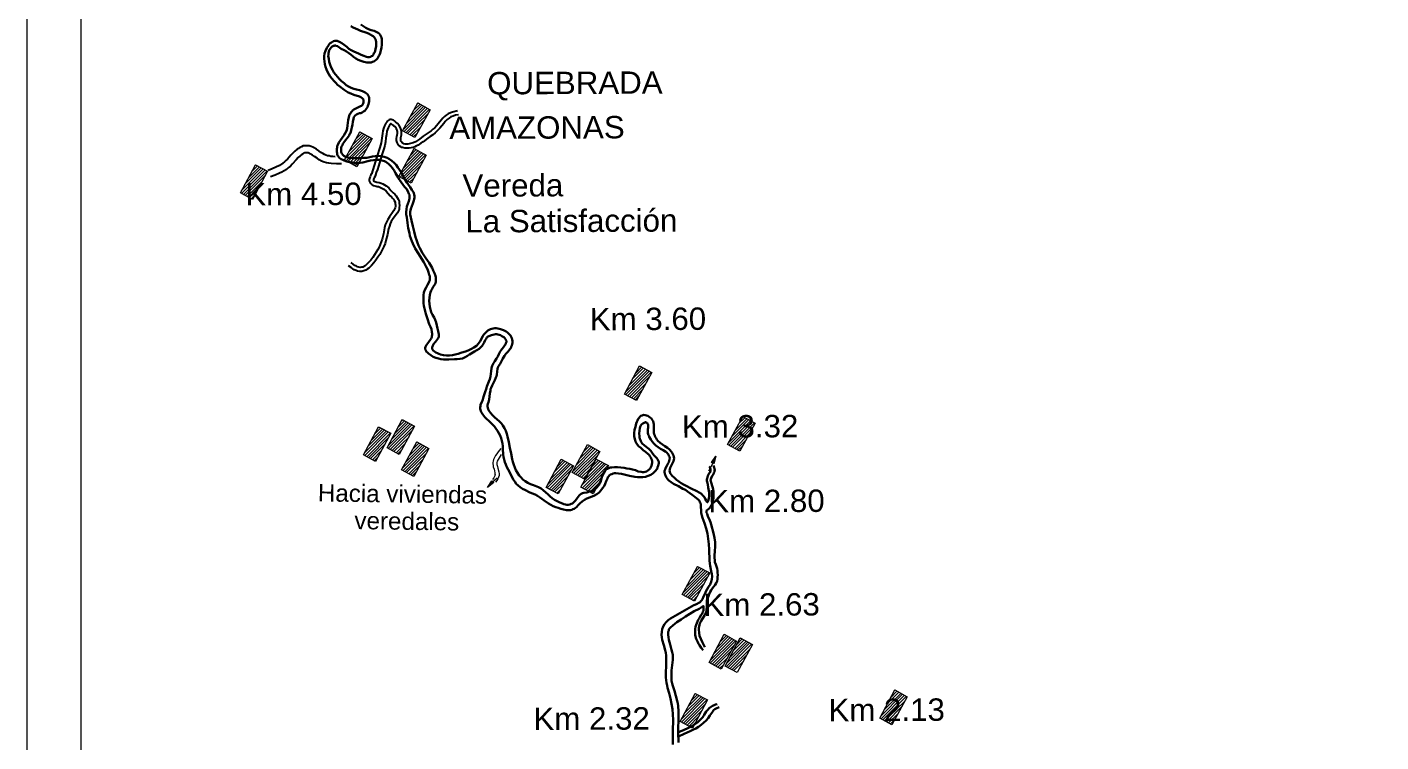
# Model space of a CAD drawing. Header units: millimetres. Extents: x 168 to 394, y 129 to 255.
# Drawn here: x 209.4 to 219.56, y 233.21 to 238.57 of the extents above; entities that cross this region are included whole.
import ezdxf

# ---------------------------------------------------------------- set-up
doc = ezdxf.new("R2010")
doc.units = ezdxf.units.MM
for name, color, linetype, lineweight in [('Cartografia', 251, 'Continuous', 13), ('Esquemas', 7, 'Continuous', 13), ('textos', 7, 'Continuous', 13), ('Via', 21, 'Continuous', 30)]:
    doc.layers.add(name, color=color, linetype=linetype, lineweight=lineweight)
doc.layers.add('Quebrada', color=130, linetype='Continuous')
doc.styles.add('Textos Catografia', font='arial.ttf')

msp = doc.modelspace()

# ---------------------------------------------------------------- linework, layer by layer
at = {"layer": 'Cartografia'}
for points in [[(212.21822, 237.79171), (212.33323, 238.00153), (212.426, 237.95108), (212.31103, 237.74129)], [(211.78246, 237.57386), (211.89747, 237.78365), (211.99027, 237.73524), (211.87527, 237.52341)], [(212.19, 237.4508), (212.30498, 237.66059), (212.39575, 237.61014), (212.28278, 237.40035)], [(211.00174, 237.32773), (211.11471, 237.53752), (211.20548, 237.48911), (211.09251, 237.27728)], [(213.88256, 235.81872), (213.99553, 236.03055), (214.08834, 235.9801), (213.97336, 235.77031)], [(211.92572, 235.36277), (212.03868, 235.57259), (212.12945, 235.52418), (212.01649, 235.31235)], [(212.10324, 235.41525), (212.21621, 235.62705), (212.30902, 235.57663), (212.19401, 235.3648)], [(214.65522, 235.43943), (214.77022, 235.65126), (214.86303, 235.60084), (214.74803, 235.39102)], [(212.21016, 235.2498), (212.32514, 235.45962), (212.41594, 235.41121), (212.30297, 235.19938)], [(213.4912, 235.22964), (213.6062, 235.43943), (213.69697, 235.38901), (213.584, 235.17919)], [(213.29551, 235.11868), (213.40848, 235.3305), (213.49925, 235.28009), (213.38629, 235.07026)], [(213.55575, 235.12068), (213.67076, 235.3305), (213.76354, 235.28209), (213.64856, 235.07026)], [(214.5362, 235.30426), (214.56849, 235.3527), (214.55235, 235.2962)], [(212.90211, 235.15498), (212.85571, 235.11868), (212.88801, 235.16709)], [(214.31631, 234.31576), (214.42928, 234.52558), (214.52209, 234.47714), (214.40708, 234.26534)], [(214.51804, 233.80534), (214.63101, 234.01717), (214.72181, 233.96676), (214.60885, 233.75693)], [(214.63706, 233.77913), (214.75006, 233.99096), (214.84284, 233.94051), (214.72787, 233.73072)], [(214.30016, 233.36357), (214.41313, 233.57336), (214.50594, 233.52494), (214.39297, 233.31312)], [(215.79707, 233.38774), (215.91004, 233.59957), (216.00285, 233.54915), (215.88787, 233.33933)]]:
    msp.add_lwpolyline(points, close=True, dxfattribs=at)
for points in [[(212.30297, 237.94707), (212.34934, 237.99344)], [(212.32918, 237.99548), (212.33523, 238.00153)], [(212.22831, 237.80585), (212.39173, 237.97127)], [(212.22831, 237.78566), (212.40584, 237.96322)], [(212.24242, 237.7776), (212.41995, 237.95513)], [(212.25252, 237.85225), (212.37759, 237.97732)], [(212.25656, 237.77155), (212.40785, 237.92082)], [(212.27873, 237.90066), (212.36348, 237.98538)], [(212.27268, 237.76349), (212.38364, 237.87442)], [(212.28478, 237.7554), (212.35743, 237.82601)], [(211.79055, 237.58797), (211.95597, 237.75339)], [(211.79456, 237.56778), (211.97008, 237.7453)], [(211.8067, 237.56173), (211.98422, 237.73725)], [(211.81676, 237.63638), (211.94183, 237.76145)], [(211.8208, 237.55367), (211.97209, 237.70498)], [(211.843, 237.68479), (211.92772, 237.7675)], [(211.86922, 237.73119), (211.91361, 237.77559)], [(211.89342, 237.7776), (211.89947, 237.78365)], [(212.29892, 237.74734), (212.33119, 237.7776)], [(211.83692, 237.54561), (211.94788, 237.65654)], [(211.85106, 237.53752), (211.92167, 237.61014)], [(212.19806, 237.4649), (212.36348, 237.63033)], [(212.20006, 237.44474), (212.37759, 237.62227)], [(212.21417, 237.43665), (212.39173, 237.61418)], [(212.22427, 237.51131), (212.34934, 237.63638)], [(212.25051, 237.55972), (212.33523, 237.64447)], [(212.27472, 237.60612), (212.32112, 237.65253)], [(212.30093, 237.65453), (212.30698, 237.66059)], [(211.00779, 237.34184), (211.17322, 237.50726)], [(211.0098, 237.32168), (211.18733, 237.49921)], [(211.02394, 237.31359), (211.20147, 237.49112)], [(211.03404, 237.39025), (211.15911, 237.51535)], [(211.06025, 237.43665), (211.14497, 237.52341)], [(211.08445, 237.48507), (211.13086, 237.52946)], [(211.1107, 237.53147), (211.11672, 237.53752)], [(211.86316, 237.52946), (211.89543, 237.56173)], [(212.22831, 237.4306), (212.37963, 237.57991)], [(212.24242, 237.42254), (212.35339, 237.53348)], [(211.03805, 237.30754), (211.18936, 237.45885)], [(211.05216, 237.29948), (211.16312, 237.41044)], [(212.25656, 237.41446), (212.32918, 237.48507)], [(212.27067, 237.4064), (212.30297, 237.43665)], [(211.0663, 237.29139), (211.13691, 237.362)], [(211.08245, 237.28333), (211.1127, 237.31563)], [(213.89065, 235.83283), (214.05407, 235.99825)], [(213.89065, 235.81267), (214.06817, 235.99019)], [(213.90679, 235.80662), (214.08228, 235.98214)], [(213.91485, 235.88124), (214.03992, 236.00631)], [(213.94106, 235.92968), (214.02582, 236.0144)], [(213.96731, 235.97608), (214.01167, 236.02246)], [(213.99151, 236.0245), (213.99757, 236.02851)], [(213.9209, 235.79856), (214.07018, 235.94984)], [(213.93501, 235.79047), (214.04598, 235.90143)], [(213.94915, 235.78241), (214.01976, 235.85503)], [(213.96326, 235.77636), (213.99352, 235.80662)], [(212.01043, 235.52013), (212.05483, 235.56453)], [(212.03665, 235.56654), (212.04069, 235.57259)], [(212.1113, 235.42936), (212.27472, 235.59479)], [(212.1113, 235.4092), (212.28883, 235.58673)], [(212.12544, 235.40312), (212.30297, 235.57864)], [(212.13551, 235.47777), (212.26061, 235.60285)], [(212.16175, 235.52418), (212.24647, 235.6089)], [(212.18796, 235.57259), (212.23236, 235.61695)], [(212.21217, 235.61899), (212.21822, 235.62504)], [(214.66331, 235.45357), (214.82873, 235.61899)], [(214.66531, 235.43541), (214.84284, 235.61093)], [(214.67945, 235.42733), (214.85698, 235.60285)], [(214.68952, 235.50198), (214.81462, 235.62705)], [(214.69356, 235.41927), (214.84488, 235.57058)], [(214.71576, 235.54838), (214.80048, 235.6331)], [(214.73997, 235.59679), (214.78637, 235.64119)], [(214.76618, 235.6452), (214.77223, 235.64925)], [(211.93177, 235.37691), (212.09719, 235.54233)], [(211.93578, 235.35672), (212.1113, 235.53427)], [(211.94992, 235.34866), (212.12544, 235.52618)], [(211.95798, 235.42532), (212.08305, 235.55039)], [(211.96202, 235.3406), (212.11331, 235.49392)], [(211.98422, 235.47172), (212.06894, 235.55644)], [(212.14156, 235.39506), (212.29083, 235.54638)], [(212.15366, 235.387), (212.26663, 235.49793)], [(212.32112, 235.45357), (212.32717, 235.45962)], [(214.70971, 235.41121), (214.82067, 235.52217)], [(214.72181, 235.40312), (214.79443, 235.47577)], [(211.97817, 235.33455), (212.0891, 235.44548)], [(211.99228, 235.32646), (212.06289, 235.39707)], [(212.16981, 235.37891), (212.24042, 235.44952)], [(212.18395, 235.37086), (212.21417, 235.40312)], [(212.21822, 235.26394), (212.38364, 235.42733)], [(212.22023, 235.24375), (212.39778, 235.42127)], [(212.23437, 235.23569), (212.41189, 235.41322)], [(212.24446, 235.31031), (212.36953, 235.43541)], [(212.24848, 235.22964), (212.39979, 235.37891)], [(212.27067, 235.35875), (212.35539, 235.44347)], [(212.29692, 235.40716), (212.34128, 235.45156)], [(212.95457, 235.41121), (212.93642, 235.38497), (212.92431, 235.37086), (212.91622, 235.35672), (212.91017, 235.34866), (212.90415, 235.33856), (212.90011, 235.3285), (212.8981, 235.31639), (212.89606, 235.3063), (212.89606, 235.2942), (212.8981, 235.2841), (212.8981, 235.27403), (212.90415, 235.25585), (212.90817, 235.24174), (212.91017, 235.22763), (212.91017, 235.22158), (212.91221, 235.21753), (212.91017, 235.20948), (212.91017, 235.20543), (212.90817, 235.20139), (212.90415, 235.19534), (212.90211, 235.18928), (212.89205, 235.17718)], [(212.95861, 235.3648), (212.94247, 235.3406), (212.93441, 235.3285), (212.92836, 235.31639), (212.92632, 235.30426), (212.92632, 235.29015), (212.93036, 235.27604), (212.93237, 235.2619), (212.94046, 235.23569), (212.94247, 235.22158), (212.94247, 235.20744), (212.93842, 235.19534), (212.93237, 235.18323), (212.92431, 235.17113), (212.91622, 235.15903)], [(213.49925, 235.24174), (213.66267, 235.40716)], [(213.50129, 235.22359), (213.67882, 235.39911)], [(213.5154, 235.21553), (213.69293, 235.39102)], [(213.5255, 235.29015), (213.64856, 235.41525)], [(213.52954, 235.20744), (213.68083, 235.35875)], [(213.5497, 235.33856), (213.63646, 235.42331)], [(213.57591, 235.38497), (213.62031, 235.43137)], [(213.60216, 235.43338), (213.6062, 235.43742)], [(214.73592, 235.39707), (214.76819, 235.42733)], [(212.00639, 235.3184), (212.03665, 235.3507)], [(212.26462, 235.22158), (212.37558, 235.33251)], [(212.27873, 235.21349), (212.34934, 235.28614)], [(213.30157, 235.13482), (213.46699, 235.29821)], [(213.30357, 235.11463), (213.4811, 235.29219)], [(213.31771, 235.10657), (213.49524, 235.2841)], [(213.32778, 235.18123), (213.45288, 235.3063)], [(213.35402, 235.22964), (213.43874, 235.31436)], [(213.38023, 235.27604), (213.42463, 235.32245)], [(213.40447, 235.32445), (213.41052, 235.3285)], [(213.54365, 235.19938), (213.65461, 235.31031)], [(213.55776, 235.19333), (213.63041, 235.26394)], [(213.56381, 235.13482), (213.72927, 235.29821)], [(213.56786, 235.11463), (213.74338, 235.29219)], [(213.57996, 235.10657), (213.75749, 235.2841)], [(213.59006, 235.18123), (213.71513, 235.3063)], [(213.61627, 235.22964), (213.70102, 235.31436)], [(213.64251, 235.27805), (213.68688, 235.32245)], [(213.66672, 235.32445), (213.67277, 235.3305)], [(214.54429, 235.30025), (214.51199, 235.2397)], [(212.29083, 235.20543), (212.32313, 235.2377)], [(212.89406, 235.16103), (212.92836, 235.18928)], [(213.33182, 235.09851), (213.48314, 235.2498)], [(213.34596, 235.09042), (213.45689, 235.20343)], [(213.36007, 235.08437), (213.43269, 235.15498)], [(213.5719, 235.18524), (213.60416, 235.21753)], [(213.5941, 235.10052), (213.74538, 235.2498)], [(213.61022, 235.09246), (213.72118, 235.20343)], [(213.62436, 235.08437), (213.69497, 235.15498)], [(213.37622, 235.07632), (213.40648, 235.10657)], [(213.63646, 235.07632), (213.66872, 235.10858)], [(214.32437, 234.32987), (214.48779, 234.49329)], [(214.32437, 234.30971), (214.5019, 234.48723)], [(214.34052, 234.30165), (214.51604, 234.47918)], [(214.35061, 234.37627), (214.47368, 234.50134)], [(214.35466, 234.29356), (214.50393, 234.44487)], [(214.37482, 234.42468), (214.45954, 234.50943)], [(214.40103, 234.47309), (214.44543, 234.51749)], [(214.42527, 234.51953), (214.43132, 234.52558)], [(214.36877, 234.28751), (214.47973, 234.39847)], [(214.38288, 234.27945), (214.45349, 234.35006)], [(214.39702, 234.27136), (214.42727, 234.30366)], [(214.52409, 233.82149), (214.68952, 233.98491)], [(214.52613, 233.80133), (214.70366, 233.97682)], [(214.54024, 233.79324), (214.71777, 233.97077)], [(214.55034, 233.8679), (214.67541, 233.99297)], [(214.55438, 233.78518), (214.70567, 233.9365)], [(214.57655, 233.91631), (214.6613, 234.00106)], [(214.60279, 233.96271), (214.64716, 234.00912)], [(214.627, 234.01112), (214.63305, 234.01517)], [(214.64515, 233.79528), (214.80857, 233.95867)], [(214.64716, 233.77509), (214.82268, 233.95262)], [(214.6613, 233.76703), (214.83883, 233.94456)], [(214.67137, 233.84165), (214.79644, 233.96676)], [(214.69557, 233.89009), (214.78032, 233.97481)], [(214.72181, 233.93851), (214.76618, 233.98287)], [(214.74602, 233.98491), (214.75207, 233.98895)], [(214.56849, 233.77913), (214.67945, 233.89009)], [(214.5826, 233.77104), (214.65522, 233.84165)], [(214.67541, 233.76098), (214.82669, 233.91026)], [(214.68952, 233.75292), (214.80048, 233.86385)], [(214.59875, 233.76299), (214.62901, 233.79324)], [(214.70366, 233.74483), (214.77427, 233.81544)], [(214.30825, 233.37767), (214.47164, 233.5431)], [(214.31026, 233.35751), (214.48578, 233.53504)], [(214.32437, 233.35143), (214.49989, 233.52695)], [(214.33246, 233.42609), (214.45753, 233.54915)], [(214.35867, 233.47249), (214.44339, 233.55721)], [(214.38488, 233.5209), (214.42928, 233.5653)], [(214.41113, 233.5673), (214.41517, 233.57336)], [(215.80513, 233.40389), (215.96855, 233.5673)], [(215.80717, 233.38373), (215.98266, 233.56125)], [(215.82128, 233.37567), (215.9988, 233.55319)], [(215.83137, 233.45029), (215.95645, 233.57536)], [(215.85558, 233.49873), (215.9403, 233.58345)], [(215.88182, 233.54511), (215.92619, 233.59151)], [(215.90603, 233.59352), (215.91205, 233.59957)], [(214.33851, 233.34337), (214.48982, 233.49469)], [(214.35262, 233.33531), (214.46358, 233.44625)], [(215.83542, 233.36962), (215.9867, 233.51889)], [(215.84953, 233.36153), (215.96049, 233.47249)], [(214.36676, 233.32723), (214.43737, 233.39987)], [(214.38087, 233.31917), (214.41113, 233.35143)], [(215.86364, 233.35347), (215.93425, 233.42408)], [(215.87778, 233.34538), (215.90803, 233.37567)]]:
    msp.add_lwpolyline(points, dxfattribs=at)
for points in [[(214.5362, 235.30426), (214.56849, 235.3527), (214.55235, 235.2962)], [(212.90211, 235.15498), (212.85571, 235.11868), (212.88801, 235.16709)]]:
    msp.add_solid(points, dxfattribs=at)
at = {"layer": 'Esquemas'}
for points in [[(209.40233, 255.0873), (242.64774, 255.0873), (242.64774, 221.93094), (209.40233, 221.93094)], [(209.80492, 226.33637), (224.64364, 226.33637), (224.64364, 252.90748), (209.80492, 252.90748)]]:
    msp.add_lwpolyline(points, close=True, dxfattribs=at)
at = {"layer": 'Quebrada'}
for points in [[(212.63786, 237.91277), (212.61566, 237.90872), (212.59748, 237.90267), (212.58136, 237.89662), (212.56725, 237.88655), (212.55311, 237.87646), (212.539, 237.86232), (212.52687, 237.8462), (212.51276, 237.83005), (212.49661, 237.8119), (212.4805, 237.79375), (212.46231, 237.7776), (212.44419, 237.76145), (212.426, 237.74935), (212.40785, 237.73725), (212.37358, 237.71103), (212.35539, 237.69893), (212.33523, 237.68479), (212.32313, 237.67874), (212.31103, 237.67269), (212.29692, 237.66864), (212.28278, 237.66463), (212.26663, 237.66259), (212.23437, 237.66259), (212.21822, 237.66664), (212.21016, 237.66864), (212.20411, 237.67269), (212.19401, 237.67874), (212.18796, 237.68479), (212.18191, 237.69489), (212.17787, 237.70498), (212.17586, 237.71304), (212.17385, 237.7211), (212.17385, 237.73524), (212.17586, 237.74935), (212.17787, 237.76145), (212.1799, 237.77155), (212.1799, 237.7877), (212.17787, 237.79575), (212.17385, 237.8018), (212.17181, 237.80786), (212.1678, 237.81591), (212.16175, 237.822), (212.15366, 237.82805), (212.14761, 237.8341), (212.14156, 237.84015), (212.1335, 237.84416), (212.13149, 237.8462), (212.12945, 237.8462), (212.12544, 237.84216), (212.1234, 237.84015), (212.1214, 237.83611), (212.11535, 237.82601), (212.10929, 237.81391), (212.10525, 237.8018), (212.1012, 237.7897), (212.09719, 237.7655), (212.09315, 237.73925), (212.09114, 237.71103), (212.08506, 237.68278), (212.077, 237.65654), (212.06088, 237.60409), (212.04474, 237.55367), (212.0306, 237.50325), (212.02053, 237.47901), (212.01244, 237.4528), (212.00639, 237.4407), (212.00238, 237.43465), (212.00034, 237.4286), (212.00034, 237.4185), (212.00639, 237.41446), (212.01043, 237.41245), (212.01849, 237.41044), (212.02454, 237.4084), (212.0427, 237.40439), (212.05684, 237.40035), (212.07095, 237.39429), (212.08305, 237.38824), (212.09515, 237.38019), (212.10525, 237.3721), (212.11535, 237.36404), (212.13149, 237.34588), (212.14761, 237.32773), (212.15971, 237.31763), (212.16981, 237.30553), (212.17787, 237.29343), (212.18595, 237.27929), (212.19201, 237.26518), (212.19401, 237.24903), (212.19605, 237.23292), (212.19401, 237.21677), (212.19201, 237.20266), (212.18595, 237.18852), (212.1799, 237.17642), (212.17181, 237.16632), (212.1557, 237.14616), (212.14356, 237.128), (212.1335, 237.11186), (212.12544, 237.09571), (212.11939, 237.07756), (212.11331, 237.05739), (212.10525, 237.01504), (212.09315, 236.97064), (212.0871, 236.94847), (212.07901, 236.92627), (212.06894, 236.90608), (212.05885, 236.88592), (212.04674, 236.86573), (212.03263, 236.84557), (212.01849, 236.82337), (212.00238, 236.80321), (211.98623, 236.78301), (211.97613, 236.77292), (211.96604, 236.76285), (211.95393, 236.7548), (211.94183, 236.74874), (211.92772, 236.74269), (211.91361, 236.73865), (211.90552, 236.73664), (211.89747, 236.73664), (211.88132, 236.74066), (211.86922, 236.7447), (211.85511, 236.75075), (211.84501, 236.75881), (211.83291, 236.76687), (211.81275, 236.78101)], [(212.62977, 237.94302), (212.59346, 237.93293), (212.57732, 237.92688), (212.56117, 237.92082), (212.54505, 237.91076), (212.53292, 237.89866), (212.52085, 237.88655), (212.50875, 237.87241), (212.48451, 237.84416), (212.47241, 237.83005), (212.4603, 237.81591), (212.44619, 237.80381), (212.43208, 237.79171), (212.4018, 237.77155), (212.37358, 237.75139), (212.34533, 237.72919), (212.33119, 237.71909), (212.31507, 237.70903), (212.29892, 237.70294), (212.27873, 237.69689), (212.25857, 237.69288), (212.23841, 237.69288), (212.22831, 237.69489), (212.22023, 237.69893), (212.21417, 237.70294), (212.21016, 237.70903), (212.20612, 237.71508), (212.20612, 237.74129), (212.21016, 237.76145), (212.21016, 237.79171), (212.20812, 237.7998), (212.20411, 237.80786), (212.20207, 237.81591), (212.19201, 237.83206), (212.1799, 237.8462), (212.16576, 237.86031), (212.1577, 237.86636), (212.14962, 237.87241), (212.14156, 237.87442), (212.1335, 237.87847), (212.12544, 237.87646), (212.11735, 237.87442), (212.1113, 237.87041), (212.10525, 237.86436), (212.0992, 237.8583), (212.09315, 237.85022), (212.08305, 237.83005), (212.07499, 237.80986), (212.07095, 237.79171), (212.06693, 237.77155), (212.06289, 237.73725), (212.06088, 237.7211), (212.05684, 237.70294), (212.04878, 237.66864), (212.02658, 237.59803), (212.00639, 237.53147), (211.99429, 237.49921), (211.98422, 237.46691)], [(211.71185, 237.59803), (211.6957, 237.60007), (211.68159, 237.60007), (211.66748, 237.60409), (211.65538, 237.60612), (211.64328, 237.61014), (211.63318, 237.61418), (211.62108, 237.62227), (211.60493, 237.63033), (211.59082, 237.64243), (211.57267, 237.65453), (211.55451, 237.66463), (211.54442, 237.67068), (211.53232, 237.67469), (211.51817, 237.67874), (211.50407, 237.68078), (211.48996, 237.68078), (211.47381, 237.67874), (211.4597, 237.67269), (211.44757, 237.66864), (211.4375, 237.66059), (211.4274, 237.65453), (211.41126, 237.64042), (211.39514, 237.62428), (211.381, 237.61014), (211.36689, 237.59402), (211.35479, 237.57991), (211.34269, 237.56982), (211.33259, 237.55972), (211.32049, 237.54962), (211.29427, 237.53348), (211.26803, 237.51937), (211.23978, 237.50726), (211.20952, 237.49516)], [(211.76026, 237.54561), (211.72195, 237.54561), (211.68363, 237.54762), (211.66548, 237.54962), (211.64729, 237.55367), (211.62914, 237.55771), (211.61098, 237.56577), (211.59283, 237.57587), (211.57668, 237.58797), (211.55853, 237.60007), (211.54241, 237.61014), (211.52626, 237.62023), (211.51817, 237.62428), (211.51012, 237.62628), (211.50206, 237.62832), (211.494, 237.62832), (211.48591, 237.62628), (211.47785, 237.62428), (211.4718, 237.62023), (211.46575, 237.61622), (211.4496, 237.60409), (211.43546, 237.59201), (211.42135, 237.57587), (211.3911, 237.54357), (211.37696, 237.52746), (211.36084, 237.51535), (211.3467, 237.50325), (211.33058, 237.49315), (211.3124, 237.48306), (211.29628, 237.475), (211.26198, 237.45885), (211.22768, 237.44675)], [(211.98422, 237.46895), (211.98018, 237.4629), (211.97817, 237.45685), (211.97413, 237.44675), (211.97209, 237.44271), (211.97008, 237.43465), (211.96808, 237.42656), (211.96808, 237.41649), (211.97209, 237.4064), (211.97817, 237.39834), (211.98422, 237.39229), (211.99027, 237.38824), (212.00034, 237.38219), (212.01043, 237.38019), (212.02053, 237.37815), (212.02859, 237.37614), (212.03665, 237.37413), (212.04878, 237.37009), (212.05885, 237.36604), (212.06894, 237.35999), (212.07901, 237.35394), (212.09515, 237.33983), (212.1113, 237.32369), (212.12544, 237.30553), (212.13551, 237.29747), (212.14156, 237.28938), (212.14962, 237.27929), (212.1557, 237.26922), (212.16175, 237.25712), (212.16376, 237.24702), (212.16576, 237.23492), (212.16576, 237.22483), (212.16175, 237.21473), (212.1577, 237.20467), (212.15366, 237.19457), (212.14761, 237.18651), (212.11939, 237.14816), (212.10726, 237.128), (212.09719, 237.10781), (212.0891, 237.08765), (212.08305, 237.06545), (212.07499, 237.02109), (212.0649, 236.98073), (212.05885, 236.96054), (212.05079, 236.94038), (212.0427, 236.92022), (212.03263, 236.90204), (212.02053, 236.88187), (212.00843, 236.86372), (211.99429, 236.84353), (211.98018, 236.82337), (211.96202, 236.80521), (211.94588, 236.78706), (211.93782, 236.78101), (211.92772, 236.77496), (211.91966, 236.77091), (211.90957, 236.76891), (211.89947, 236.76687), (211.88938, 236.76891), (211.88132, 236.77292), (211.87125, 236.779), (211.86116, 236.78301), (211.85106, 236.7911), (211.83291, 236.80521)]]:
    msp.add_lwpolyline(points, dxfattribs=at)
at = {"layer": 'Via'}
for points in [[(214.24649, 233.19121), (214.24649, 233.29409), (214.24849, 233.37479), (214.24649, 233.41514), (214.24244, 233.4555), (214.23639, 233.49585), (214.22833, 233.53617), (214.21824, 233.57452), (214.20613, 233.61487), (214.20209, 233.63302), (214.19804, 233.65318), (214.19403, 233.67338), (214.19202, 233.69354), (214.19202, 233.7359), (214.19403, 233.77625), (214.19604, 233.8166), (214.19604, 233.85696), (214.19202, 233.87712), (214.18798, 233.89731), (214.17788, 233.93562), (214.16578, 233.97598), (214.16174, 233.99614), (214.15973, 234.01432), (214.16174, 234.03649), (214.16578, 234.05668), (214.17183, 234.07484), (214.18394, 234.09299), (214.19604, 234.10911), (214.21015, 234.12325), (214.22833, 234.13535), (214.24445, 234.14544), (214.31506, 234.18577), (214.38567, 234.22615), (214.40382, 234.23621), (214.42198, 234.24427), (214.44016, 234.25236), (214.45023, 234.25841), (214.45628, 234.26446), (214.46233, 234.27252), (214.46838, 234.28061), (214.47647, 234.30077), (214.48453, 234.31893), (214.49259, 234.33912), (214.51278, 234.37339), (214.52488, 234.39154), (214.53294, 234.40973), (214.53698, 234.42989), (214.53899, 234.45005), (214.53698, 234.47024), (214.53294, 234.4904), (214.52488, 234.53076), (214.52284, 234.54891), (214.52084, 234.57111), (214.51883, 234.65181), (214.51478, 234.69214), (214.51077, 234.73249), (214.50472, 234.77284), (214.49462, 234.81119), (214.48252, 234.85154), (214.46838, 234.88985), (214.46233, 234.90801), (214.45828, 234.9282), (214.45828, 234.94836), (214.45628, 234.97056), (214.45427, 234.99072), (214.45226, 235.00082), (214.44822, 235.00887), (214.44417, 235.01693), (214.43812, 235.02502), (214.42198, 235.03913), (214.38971, 235.06334), (214.35541, 235.08754), (214.33926, 235.09968), (214.32111, 235.10773), (214.28681, 235.12789), (214.2505, 235.14605), (214.23235, 235.15815), (214.2162, 235.17029), (214.20814, 235.17834), (214.20209, 235.1864), (214.19604, 235.19449), (214.19202, 235.20255), (214.18798, 235.21265), (214.18597, 235.22271), (214.18394, 235.23281), (214.18394, 235.2429), (214.18798, 235.253), (214.18999, 235.26306), (214.20008, 235.28122), (214.21015, 235.2994), (214.21419, 235.30746), (214.21824, 235.31756), (214.22024, 235.32762), (214.22225, 235.33772), (214.22024, 235.34781), (214.2162, 235.35587), (214.21219, 235.36597), (214.20613, 235.37202), (214.20008, 235.38008), (214.19202, 235.38613), (214.17183, 235.39823), (214.15368, 235.40833), (214.13552, 235.42043), (214.11737, 235.43253), (214.10323, 235.44664), (214.09113, 235.46279), (214.07902, 235.47894), (214.06692, 235.49709), (214.06492, 235.50719), (214.06087, 235.51524), (214.05886, 235.52735), (214.05686, 235.5354), (214.05886, 235.54754), (214.05886, 235.5556), (214.06087, 235.56569), (214.06087, 235.58786), (214.05482, 235.59595), (214.05281, 235.602), (214.04877, 235.60401), (214.04472, 235.60601), (214.04071, 235.60805), (214.03466, 235.60601), (214.03061, 235.60401), (214.02052, 235.59796), (214.01042, 235.5899), (214.0044, 235.58181), (214.00036, 235.57375), (213.99835, 235.56365), (213.99431, 235.54349), (213.9923, 235.5233), (213.99431, 235.50314), (213.99631, 235.49305), (213.99835, 235.48298), (214.00236, 235.47288), (214.00641, 235.4648), (214.01042, 235.45473), (214.01647, 235.44664), (214.03262, 235.43253), (214.06492, 235.40833), (214.07902, 235.39218), (214.09113, 235.37807), (214.10323, 235.35992), (214.11737, 235.34577), (214.12543, 235.33772), (214.13148, 235.32963), (214.13552, 235.32157), (214.13954, 235.3115), (214.13954, 235.30141), (214.13753, 235.29131), (214.13552, 235.28122), (214.13148, 235.27115), (214.12947, 235.26106), (214.12342, 235.253), (214.11737, 235.24491), (214.11132, 235.23685), (214.10323, 235.2308), (214.09718, 235.22475), (214.07902, 235.21265), (214.06087, 235.20456), (214.04071, 235.1985), (214.02052, 235.1965), (213.99835, 235.19449), (213.9802, 235.1965), (213.96, 235.1985), (213.91965, 235.20659), (213.88134, 235.21666), (213.86114, 235.2207), (213.83895, 235.22271), (213.81879, 235.22475), (213.80668, 235.22475), (213.79659, 235.22271), (213.78853, 235.2187), (213.77843, 235.21666), (213.77037, 235.21061), (213.76432, 235.20255), (213.75827, 235.19449), (213.75423, 235.1864), (213.74617, 235.16624), (213.73811, 235.14605), (213.73002, 235.12789), (213.71792, 235.11178), (213.70582, 235.09563), (213.69168, 235.08149), (213.67556, 235.06738), (213.65741, 235.05732), (213.63925, 235.04923), (213.60091, 235.03512), (213.58275, 235.02502), (213.5646, 235.01292), (213.55049, 235.00082), (213.53635, 234.98671), (213.52224, 234.97056), (213.51415, 234.96451), (213.50609, 234.95846), (213.49599, 234.95441), (213.48794, 234.95037), (213.47784, 234.94836), (213.44758, 234.94836), (213.42542, 234.95237), (213.40522, 234.95846), (213.38503, 234.96451), (213.36688, 234.97056), (213.34672, 234.97862), (213.33057, 234.98871), (213.31242, 234.99878), (213.28015, 235.02098), (213.24585, 235.04518), (213.2297, 235.05528), (213.21155, 235.06537), (213.17324, 235.08149), (213.13489, 235.09968), (213.11674, 235.10773), (213.10059, 235.11984), (213.08447, 235.13194), (213.07033, 235.14605), (213.06024, 235.1622), (213.04813, 235.17834), (213.02998, 235.21666), (213.00982, 235.253), (212.99972, 235.27115), (212.99367, 235.28931), (212.98561, 235.30746), (212.97956, 235.32762), (212.97552, 235.34781), (212.97351, 235.36597), (212.9715, 235.40833), (212.96946, 235.42849), (212.96746, 235.44868), (212.96341, 235.46884), (212.95736, 235.48699), (212.95131, 235.50719), (212.94121, 235.52534), (212.93112, 235.54349), (212.91905, 235.55964), (212.90694, 235.57576), (212.8928, 235.5899), (212.86455, 235.61815), (212.84844, 235.63226), (212.8343, 235.64637), (212.82019, 235.66452), (212.81009, 235.68067), (212.80605, 235.69076), (212.80203, 235.70086), (212.8, 235.70892), (212.8, 235.71898), (212.80203, 235.72908), (212.80404, 235.73918), (212.8121, 235.75733), (212.82019, 235.77749), (212.82624, 235.79768), (212.83834, 235.836), (212.84439, 235.85619), (212.85044, 235.87434), (212.86656, 235.91266), (212.87264, 235.93084), (212.87666, 235.951), (212.8807, 235.97116), (212.88271, 235.99136), (212.88475, 236.01152), (212.88876, 236.02161), (212.8908, 236.02967), (212.90089, 236.04986), (212.91096, 236.06601), (212.92306, 236.08416), (212.93316, 236.10028), (212.94121, 236.11843), (212.95131, 236.13662), (212.95736, 236.14668), (212.96341, 236.15474), (212.97755, 236.17293), (212.98357, 236.18299), (212.98963, 236.19108), (212.99367, 236.20118), (212.99771, 236.20924), (212.99771, 236.21729), (212.99367, 236.22535), (212.98762, 236.23344), (212.98157, 236.2415), (212.97351, 236.24755), (212.96341, 236.2536), (212.95332, 236.25965), (212.94325, 236.2637), (212.93316, 236.2657), (212.92507, 236.26774), (212.915, 236.26774), (212.90491, 236.2657), (212.88475, 236.25965), (212.86455, 236.2536), (212.8565, 236.24755), (212.85044, 236.2415), (212.84439, 236.23344), (212.83834, 236.22335), (212.83028, 236.20519), (212.82624, 236.19713), (212.82019, 236.18704), (212.81414, 236.17898), (212.80809, 236.17293), (212.79194, 236.15879), (212.77579, 236.14668), (212.75764, 236.13662), (212.72133, 236.11442), (212.70518, 236.10433), (212.68703, 236.09423), (212.66887, 236.08617), (212.64871, 236.08213), (212.62852, 236.08012), (212.60836, 236.08012), (212.566, 236.07811), (212.52565, 236.07811), (212.50546, 236.08012), (212.4873, 236.08416), (212.46714, 236.09018), (212.44899, 236.09827), (212.43083, 236.11038), (212.41268, 236.12248), (212.40459, 236.13054), (212.39653, 236.13863), (212.39249, 236.14668), (212.38847, 236.15474), (212.38847, 236.16484), (212.39048, 236.17293), (212.39452, 236.18299), (212.40058, 236.19108), (212.41468, 236.20924), (212.42679, 236.22739), (212.43284, 236.23545), (212.43688, 236.24554), (212.43889, 236.2536), (212.4409, 236.2637), (212.4409, 236.27176), (212.43889, 236.28386), (212.43485, 236.30405), (212.42879, 236.32221), (212.41873, 236.34237), (212.40459, 236.38272), (212.39249, 236.42106), (212.38242, 236.45938), (212.37838, 236.47954), (212.37433, 236.49973), (212.37433, 236.56025), (212.37838, 236.58044), (212.38443, 236.6006), (212.39452, 236.61875), (212.40459, 236.63691), (212.41468, 236.65506), (212.41873, 236.66315), (212.42274, 236.67321), (212.42274, 236.7035), (212.41873, 236.71357), (212.41268, 236.73376), (212.40459, 236.75392), (212.39653, 236.77207), (212.37838, 236.80838), (212.33602, 236.87498), (212.31382, 236.91129), (212.29566, 236.94759), (212.28758, 236.96575), (212.27952, 236.98591), (212.27347, 237.00406), (212.26945, 237.02426), (212.26136, 237.06257), (212.25531, 237.10292), (212.24926, 237.14531), (212.24522, 237.16547), (212.24522, 237.18363), (212.24725, 237.20583), (212.25127, 237.22599), (212.26541, 237.26433), (212.26945, 237.28449), (212.27146, 237.29459), (212.26945, 237.30265), (212.26945, 237.31274), (212.26541, 237.3208), (212.25732, 237.33896), (212.24725, 237.35714), (212.23311, 237.37326), (212.2069, 237.40756), (212.1948, 237.42571), (212.1847, 237.44186), (212.16451, 237.47616), (212.15445, 237.49432), (212.14234, 237.51247), (212.13024, 237.52862), (212.1161, 237.54273), (212.09995, 237.55483), (212.09189, 237.56088), (212.08183, 237.56489), (212.06368, 237.57098), (212.04348, 237.57499), (212.02128, 237.57499), (212.00112, 237.57298), (211.97893, 237.56894), (211.95876, 237.56489), (211.92042, 237.55483), (211.90026, 237.55282), (211.88007, 237.55079), (211.8599, 237.55079), (211.84175, 237.55483), (211.81955, 237.55684), (211.79939, 237.56289), (211.7792, 237.56894), (211.76913, 237.57499), (211.75904, 237.57904), (211.75098, 237.58509), (211.74289, 237.59114), (211.73684, 237.59923), (211.7328, 237.60528), (211.72878, 237.61534), (211.72674, 237.62544), (211.72474, 237.6355), (211.72474, 237.6577), (211.72674, 237.6678), (211.72878, 237.67789), (211.7328, 237.68796), (211.74088, 237.70614), (211.75299, 237.72226), (211.77719, 237.75857), (211.78729, 237.77472), (211.79735, 237.79287), (211.8034, 237.81102), (211.80544, 237.83122), (211.80745, 237.85138), (211.80946, 237.87157), (211.81554, 237.89374), (211.82159, 237.91393), (211.82764, 237.92199), (211.83165, 237.93208), (211.83971, 237.94014), (211.84576, 237.94619), (211.85385, 237.95224), (211.86395, 237.95829), (211.88411, 237.96638), (211.90226, 237.97645), (211.91032, 237.98049), (211.91841, 237.98654), (211.92243, 237.99664), (211.92647, 238.0047), (211.92647, 238.0168), (211.92446, 238.0269), (211.92042, 238.03295), (211.91236, 238.04101), (211.90427, 238.04505), (211.89421, 238.0491), (211.85182, 238.06321), (211.82965, 238.07126), (211.81149, 238.07935), (211.79535, 238.08945), (211.7792, 238.09951), (211.74694, 238.12375), (211.73079, 238.13786), (211.71665, 238.15197), (211.70254, 238.16611), (211.69044, 238.18223), (211.67633, 238.20038), (211.66623, 238.21653), (211.65613, 238.23468), (211.64808, 238.25284), (211.64002, 238.27303), (211.63597, 238.29319), (211.63193, 238.31134), (211.62992, 238.3315), (211.62992, 238.35169), (211.63397, 238.37189), (211.64002, 238.39205), (211.65008, 238.41425), (211.66219, 238.4324), (211.66824, 238.4425), (211.67633, 238.44852), (211.68438, 238.45457), (211.69247, 238.46062), (211.70053, 238.46466), (211.7106, 238.46667), (211.72674, 238.46667), (211.73684, 238.46266), (211.7449, 238.46062), (211.76308, 238.44852), (211.78121, 238.43645), (211.79939, 238.4223), (211.81554, 238.4082), (211.83366, 238.3981), (211.85182, 238.388), (211.87, 238.37995), (211.88816, 238.37189), (211.90832, 238.36179), (211.92851, 238.3537), (211.94061, 238.34969), (211.94867, 238.34765), (211.95876, 238.34564), (211.96883, 238.34564), (211.97692, 238.34765), (211.98498, 238.35169), (211.99307, 238.35574), (211.99912, 238.3638), (212.00313, 238.37389), (212.00918, 238.38195), (212.01323, 238.39205), (212.01523, 238.40415), (212.02128, 238.42635), (212.02128, 238.46062), (212.01727, 238.46871), (212.01523, 238.4788), (212.00918, 238.48686), (212.00517, 238.49492), (211.99708, 238.501), (211.98902, 238.50705), (211.98093, 238.51107), (211.96278, 238.52116), (211.94262, 238.52922), (211.90226, 238.54336), (211.8821, 238.55142), (211.86596, 238.55948), (211.8478, 238.56757), (211.82965, 238.57763)], [(211.90631, 238.58974), (211.94262, 238.56553), (211.96278, 238.55547), (211.98297, 238.54738), (212.00517, 238.54132), (212.02533, 238.53327), (212.03543, 238.52722), (212.04348, 238.52116), (212.04953, 238.51307), (212.05559, 238.50301), (212.05963, 238.49291), (212.06164, 238.48081), (212.06368, 238.47072), (212.06368, 238.45861), (212.06164, 238.43645), (212.05963, 238.41625), (212.05559, 238.39405), (212.04953, 238.37389), (212.04549, 238.36179), (212.04148, 238.3537), (212.03543, 238.34364), (212.02937, 238.33555), (212.02128, 238.32545), (212.01323, 238.31943), (212.00313, 238.31338), (211.99307, 238.30934), (211.98297, 238.30529), (211.95068, 238.30529), (211.92851, 238.30934), (211.90631, 238.31739), (211.88615, 238.32545), (211.86796, 238.33555), (211.84981, 238.34765), (211.83165, 238.36179), (211.79735, 238.388), (211.7792, 238.3981), (211.75904, 238.4082), (211.74894, 238.41425), (211.74088, 238.4203), (211.73079, 238.42635), (211.72069, 238.43036), (211.71665, 238.4324), (211.7106, 238.4324), (211.70458, 238.43036), (211.70053, 238.43036), (211.69044, 238.42431), (211.68238, 238.41625), (211.67429, 238.40616), (211.66824, 238.39606), (211.66623, 238.386), (211.66219, 238.3759), (211.66219, 238.3638), (211.66018, 238.3537), (211.66422, 238.3315), (211.66824, 238.30934), (211.67429, 238.28714), (211.68238, 238.26698), (211.69247, 238.24882), (211.70254, 238.23067), (211.71665, 238.21248), (211.73079, 238.19637), (211.7449, 238.18022), (211.76105, 238.16407), (211.7792, 238.14996), (211.79535, 238.13582), (211.8135, 238.12375), (211.83165, 238.11365), (211.85182, 238.1076), (211.87401, 238.10155), (211.89621, 238.09751), (211.91841, 238.08945), (211.92851, 238.0854), (211.93857, 238.07935), (211.94666, 238.0733), (211.95472, 238.06725), (211.96077, 238.05715), (211.96482, 238.0491), (211.96682, 238.039), (211.96682, 238.01479), (211.96482, 238.00269), (211.96278, 237.9926), (211.95876, 237.98049), (211.95472, 237.9704), (211.94867, 237.96033), (211.94262, 237.95224), (211.93456, 237.94215), (211.92647, 237.93613), (211.91637, 237.93008), (211.90631, 237.92603), (211.89621, 237.92402), (211.88411, 237.91998), (211.87401, 237.91594), (211.86596, 237.90988), (211.8599, 237.90383), (211.85385, 237.89374), (211.84981, 237.88163), (211.84576, 237.85947), (211.84175, 237.83927), (211.83771, 237.81708), (211.83366, 237.79692), (211.82764, 237.77472), (211.82159, 237.76666), (211.81755, 237.75656), (211.8034, 237.73841), (211.7893, 237.72226), (211.77719, 237.70411), (211.77114, 237.69605), (211.7671, 237.68595), (211.76105, 237.67589), (211.75904, 237.66579), (211.75904, 237.63149), (211.76308, 237.62139), (211.76913, 237.61334), (211.77719, 237.60528), (211.78729, 237.59923), (211.79735, 237.59518), (211.81955, 237.59114), (211.84175, 237.58709), (211.90631, 237.58709), (211.92851, 237.58913), (211.95068, 237.59114), (211.99307, 237.59923), (212.01523, 237.60324), (212.03743, 237.60528), (212.05759, 237.60324), (212.07979, 237.59719), (212.10199, 237.58913), (212.12014, 237.57904), (212.1383, 237.56693), (212.15645, 237.55282), (212.17059, 237.53668), (212.1827, 237.51852), (212.1948, 237.50037), (212.2069, 237.48221), (212.22706, 237.44186), (212.23716, 237.42371), (212.24926, 237.40555), (212.2755, 237.36921), (212.28758, 237.35109), (212.29363, 237.343), (212.29968, 237.33291), (212.30372, 237.32485), (212.30573, 237.31475), (212.30777, 237.30265), (212.30777, 237.29258), (212.30573, 237.28045), (212.30372, 237.27039), (212.29566, 237.24819), (212.28758, 237.22803), (212.27952, 237.20783), (212.27751, 237.19573), (212.2755, 237.18563), (212.2755, 237.16547), (212.28557, 237.12108), (212.29566, 237.07872), (212.30573, 237.03636), (212.31583, 236.99601), (212.32391, 236.97384), (212.32997, 236.95365), (212.33802, 236.93345), (212.34812, 236.91329), (212.36828, 236.87498), (212.39249, 236.83867), (212.41669, 236.80233), (212.4409, 236.76602), (212.44899, 236.74586), (212.45908, 236.72567), (212.46513, 236.70551), (212.46714, 236.69341), (212.46714, 236.66111), (212.46513, 236.65105), (212.46109, 236.64095), (212.44899, 236.6228), (212.43688, 236.6026), (212.43284, 236.59455), (212.42879, 236.58244), (212.42274, 236.56228), (212.42074, 236.54008), (212.41873, 236.51789), (212.42074, 236.49569), (212.42274, 236.47349), (212.42679, 236.45333), (212.43284, 236.43317), (212.44293, 236.41298), (212.45504, 236.39281), (212.4631, 236.37466), (212.46915, 236.35447), (212.47924, 236.3101), (212.48529, 236.28991), (212.4873, 236.27781), (212.49135, 236.26774), (212.49135, 236.25765), (212.48934, 236.24755), (212.48529, 236.23745), (212.47924, 236.2294), (212.46513, 236.20924), (212.44899, 236.18904), (212.44494, 236.17898), (212.4409, 236.17089), (212.4409, 236.15678), (212.44293, 236.15274), (212.44899, 236.14468), (212.45704, 236.13662), (212.46714, 236.13054), (212.47924, 236.12449), (212.49135, 236.12047), (212.50345, 236.11643), (212.52565, 236.11038), (212.54781, 236.10837), (212.57001, 236.10837), (212.59221, 236.11038), (212.61237, 236.11442), (212.63457, 236.12047), (212.65476, 236.12652), (212.69712, 236.14063), (212.71528, 236.14869), (212.73544, 236.15678), (212.75359, 236.16888), (212.77178, 236.18099), (212.78789, 236.19713), (212.8, 236.21529), (212.82019, 236.2536), (212.82624, 236.2637), (212.8343, 236.27176), (212.84239, 236.27985), (212.85044, 236.2879), (212.8585, 236.29395), (212.8686, 236.30001), (212.87869, 236.30405), (212.88876, 236.30806), (212.89886, 236.3101), (212.91096, 236.31211), (212.92105, 236.31211), (212.93316, 236.3101), (212.95332, 236.30405), (212.97552, 236.298), (212.99568, 236.2879), (213.00577, 236.27985), (213.01386, 236.27379), (213.01991, 236.2657), (213.02797, 236.25765), (213.03202, 236.24755), (213.03807, 236.23745), (213.04007, 236.22739), (213.04211, 236.21529), (213.04211, 236.20318), (213.04007, 236.19309), (213.03807, 236.18299), (213.03402, 236.17293), (213.02998, 236.16283), (213.02393, 236.15474), (213.00982, 236.13662), (212.99367, 236.12047), (212.98157, 236.10433), (212.96946, 236.08617), (212.95937, 236.06601), (212.9493, 236.04582), (212.9372, 236.02766), (212.93316, 236.01757), (212.92911, 236.0075), (212.92711, 235.98731), (212.92507, 235.96311), (212.92306, 235.95301), (212.91905, 235.94295), (212.91096, 235.92275), (212.8908, 235.8824), (212.88271, 235.86425), (212.87869, 235.85415), (212.87666, 235.84409), (212.87264, 235.82189), (212.87061, 235.79969), (212.8686, 235.77749), (212.86255, 235.75733), (212.8585, 235.74523), (212.8565, 235.73513), (212.8565, 235.72507), (212.8585, 235.71497), (212.86051, 235.70487), (212.86455, 235.69481), (212.87061, 235.68672), (212.87666, 235.67662), (212.8928, 235.66051), (212.90895, 235.64436), (212.92711, 235.62821), (212.94325, 235.6141), (212.95937, 235.59796), (212.9715, 235.58181), (212.98157, 235.56365), (212.99166, 235.54349), (212.99972, 235.5213), (213.00577, 235.50113), (213.01587, 235.45874), (213.02393, 235.41438), (213.03202, 235.37202), (213.04007, 235.32963), (213.04613, 235.30947), (213.05218, 235.28727), (213.06024, 235.26711), (213.06832, 235.24695), (213.08043, 235.22675), (213.09253, 235.2086), (213.10664, 235.19245), (213.12078, 235.17834), (213.13893, 235.16423), (213.15709, 235.15414), (213.17725, 235.14404), (213.19945, 235.13598), (213.23779, 235.11984), (213.25795, 235.10974), (213.2741, 235.09563), (213.30837, 235.06738), (213.32452, 235.05127), (213.34067, 235.03913), (213.35882, 235.02502), (213.37697, 235.01493), (213.39717, 235.00483), (213.41733, 234.99677), (213.42742, 234.99276), (213.43953, 234.99072), (213.44959, 234.98871), (213.45969, 234.98871), (213.47179, 234.99072), (213.48189, 234.99477), (213.49198, 234.99878), (213.50004, 235.00483), (213.5081, 235.01292), (213.51415, 235.02098), (213.52829, 235.03913), (213.5424, 235.05732), (213.55049, 235.06537), (213.55855, 235.07143), (213.5666, 235.07544), (213.5767, 235.07748), (213.60091, 235.08149), (213.6211, 235.08754), (213.63317, 235.08958), (213.64327, 235.09362), (213.65135, 235.09968), (213.66142, 235.10573), (213.66951, 235.11178), (213.67757, 235.11984), (213.68362, 235.12789), (213.69168, 235.13799), (213.69572, 235.14809), (213.70177, 235.15615), (213.71387, 235.1985), (213.72196, 235.2207), (213.72598, 235.2308), (213.73206, 235.23886), (213.74012, 235.24695), (213.74818, 235.255), (213.75623, 235.25902), (213.76633, 235.26306), (213.77643, 235.26711), (213.78652, 235.26911), (213.80872, 235.27115), (213.83089, 235.27115), (213.85509, 235.26911), (213.8793, 235.26507), (213.9015, 235.26106), (213.9237, 235.25701), (213.94386, 235.253), (213.96405, 235.24695), (213.98625, 235.23886), (214.00842, 235.23484), (214.01851, 235.23281), (214.02861, 235.23281), (214.03867, 235.23484), (214.04877, 235.23886), (214.05886, 235.24491), (214.06692, 235.253), (214.07498, 235.26106), (214.08103, 235.27115), (214.08508, 235.28122), (214.08711, 235.29332), (214.08912, 235.30342), (214.08912, 235.31552), (214.08711, 235.32561), (214.08307, 235.33568), (214.07902, 235.34377), (214.07297, 235.35386), (214.06692, 235.36192), (214.05886, 235.37001), (214.04071, 235.38613), (214.02256, 235.39823), (214.0044, 235.41438), (213.98825, 235.42849), (213.97615, 235.44463), (213.9701, 235.45269), (213.96606, 235.46279), (213.96201, 235.47288), (213.96, 235.48094), (213.95596, 235.50314), (213.95596, 235.52534), (213.958, 235.54955), (213.96405, 235.57375), (213.9701, 235.59796), (213.97411, 235.61006), (213.9802, 235.62015), (213.98625, 235.63226), (213.9923, 235.64032), (213.99835, 235.64837), (214.00641, 235.65646), (214.01647, 235.65847), (214.02456, 235.66251), (214.03667, 235.66051), (214.04676, 235.65847), (214.05686, 235.65446), (214.06692, 235.64837), (214.07702, 235.64032), (214.08508, 235.63426), (214.09113, 235.6242), (214.09718, 235.6141), (214.10122, 235.60401), (214.10323, 235.59391), (214.10323, 235.52735), (214.10527, 235.51725), (214.10928, 235.50719), (214.11333, 235.49709), (214.11938, 235.48699), (214.12543, 235.47894), (214.13349, 235.46884), (214.14963, 235.45269), (214.16779, 235.44062), (214.18597, 235.42849), (214.2041, 235.41638), (214.22024, 235.40227), (214.23438, 235.38613), (214.24044, 235.37807), (214.24649, 235.36797), (214.2505, 235.35788), (214.25254, 235.34781), (214.25455, 235.33568), (214.25254, 235.32561), (214.2505, 235.31552), (214.24649, 235.30545), (214.23639, 235.28526), (214.2263, 235.26507), (214.22225, 235.255), (214.22024, 235.2429), (214.22225, 235.23484), (214.22429, 235.22475), (214.23235, 235.21465), (214.24044, 235.20659), (214.25655, 235.19045), (214.2727, 235.17634), (214.29085, 235.1622), (214.307, 235.15009), (214.32515, 235.14), (214.34532, 235.12993), (214.38366, 235.10974), (214.42401, 235.08958), (214.44217, 235.07948), (214.46032, 235.06939), (214.46838, 235.06133), (214.47647, 235.05327), (214.48252, 235.04518), (214.48857, 235.03308), (214.49462, 235.02098), (214.49663, 235.01493), (214.50068, 235.01088), (214.50268, 235.00887), (214.50472, 235.00687), (214.50673, 235.00887), (214.50873, 235.01292), (214.51077, 235.01897), (214.51278, 235.02502), (214.51478, 235.03913), (214.51679, 235.05327), (214.51883, 235.06939), (214.51679, 235.08149), (214.51478, 235.09362), (214.51077, 235.11783), (214.50673, 235.14), (214.50268, 235.16019), (214.50068, 235.16825), (214.50068, 235.17834), (214.50268, 235.1864), (214.50472, 235.1965), (214.50673, 235.20659), (214.51278, 235.21465), (214.51883, 235.22475), (214.52488, 235.23281), (214.52689, 235.2429), (214.52689, 235.255), (214.52488, 235.26507), (214.51883, 235.27517)], [(214.54909, 235.28325), (214.55514, 235.26711), (214.55714, 235.25902), (214.55918, 235.25096), (214.55714, 235.2429), (214.55714, 235.23484), (214.55313, 235.22675), (214.54909, 235.2187), (214.54103, 235.20456), (214.53294, 235.18844), (214.53093, 235.18035), (214.52889, 235.1743), (214.53093, 235.16423), (214.53294, 235.15615), (214.54303, 235.12184), (214.54708, 235.10573), (214.54909, 235.08958), (214.55109, 235.07343), (214.55109, 235.05732), (214.54909, 235.03913), (214.54504, 235.02302), (214.54103, 235.00687), (214.53698, 234.98871), (214.53294, 234.98266), (214.52889, 234.97457), (214.52488, 234.96852), (214.51883, 234.96046), (214.50472, 234.95037), (214.49867, 234.94432), (214.49867, 234.9282), (214.50268, 234.92011), (214.50873, 234.90196), (214.52284, 234.8717), (214.52889, 234.85759), (214.53294, 234.84144), (214.55109, 234.77485), (214.55714, 234.74058), (214.5632, 234.70828), (214.5632, 234.67602), (214.56119, 234.64172), (214.55714, 234.60742), (214.55714, 234.59127), (214.55918, 234.57312), (214.56119, 234.55697), (214.56724, 234.54085), (214.57734, 234.51059), (214.58135, 234.49445), (214.58135, 234.4783), (214.58339, 234.46218), (214.58135, 234.44604), (214.58135, 234.42989), (214.57734, 234.41578), (214.57128, 234.40164), (214.5632, 234.38753), (214.54303, 234.36332), (214.53294, 234.34918), (214.52488, 234.33507), (214.51883, 234.31893), (214.51278, 234.30278), (214.50068, 234.27052), (214.50068, 234.22411), (214.49867, 234.19991), (214.49663, 234.18981), (214.49259, 234.17771), (214.48857, 234.16764), (214.48252, 234.15755), (214.47042, 234.13939), (214.45828, 234.1192), (214.44822, 234.09703), (214.44417, 234.08694), (214.44217, 234.07484), (214.44016, 234.06474), (214.44016, 234.05264), (214.44217, 234.02843), (214.44621, 234.00623), (214.45427, 233.98403), (214.46434, 233.96187), (214.48453, 233.92151)], [(214.47242, 233.89731), (214.45828, 233.91546), (214.44621, 233.93562), (214.43812, 233.94572), (214.43207, 233.95782), (214.42602, 233.97193), (214.41997, 233.98403), (214.41592, 234.00018), (214.41392, 234.01432), (214.41392, 234.05869), (214.41592, 234.0728), (214.41997, 234.08694), (214.42401, 234.10105), (214.43007, 234.11315), (214.43612, 234.12525), (214.44217, 234.13535), (214.44822, 234.14544), (214.45828, 234.1636), (214.46434, 234.17166), (214.46838, 234.17771), (214.47042, 234.18175), (214.47042, 234.1878), (214.47242, 234.18981), (214.47443, 234.19586), (214.47443, 234.23016), (214.45828, 234.21806), (214.44217, 234.20796), (214.40586, 234.18981), (214.37357, 234.16965), (214.33926, 234.14949), (214.307, 234.12729), (214.27471, 234.1071), (214.24445, 234.08289), (214.22833, 234.06878), (214.22225, 234.06273), (214.2162, 234.05464), (214.21419, 234.04659), (214.21015, 234.03649), (214.21015, 234.01432), (214.21219, 233.99614), (214.2162, 233.97598), (214.22024, 233.95782), (214.2263, 233.93967), (214.23639, 233.90135), (214.24044, 233.88317), (214.24445, 233.86301), (214.24445, 233.82466), (214.24044, 233.78635), (214.23639, 233.74599), (214.23438, 233.7258), (214.23438, 233.68749), (214.23639, 233.66733), (214.24044, 233.64917), (214.24649, 233.63102), (214.25859, 233.59267), (214.26865, 233.55636), (214.27875, 233.51805), (214.2828, 233.49786), (214.2848, 233.4797), (214.28681, 233.43935), (214.28885, 233.40104), (214.28681, 233.36269), (214.2848, 233.32234), (214.2848, 233.28402), (214.28681, 233.20532)], [(214.28681, 233.28402), (214.2949, 233.28603), (214.30499, 233.29007), (214.32515, 233.29813), (214.3635, 233.31628), (214.38165, 233.32638), (214.39978, 233.33648), (214.41592, 233.34654), (214.43207, 233.35864), (214.44621, 233.37075), (214.45828, 233.38288), (214.47042, 233.39699), (214.47443, 233.40505), (214.48048, 233.41311), (214.48653, 233.42524), (214.49462, 233.43734), (214.50673, 233.45145), (214.51883, 233.46356), (214.53495, 233.47566), (214.54303, 233.4797), (214.55109, 233.48372), (214.56523, 233.4898), (214.57734, 233.49381)], [(214.28681, 233.25173), (214.33121, 233.26988), (214.3756, 233.29007), (214.39576, 233.30014), (214.41796, 233.31023), (214.43812, 233.32437), (214.45828, 233.33848), (214.47647, 233.35259), (214.49462, 233.37075), (214.51077, 233.38893), (214.52284, 233.40909), (214.53698, 233.42925), (214.54504, 233.43935), (214.55109, 233.44741), (214.56119, 233.4555), (214.57128, 233.45954), (214.59345, 233.46961)]]:
    msp.add_lwpolyline(points, dxfattribs=at)

# ---------------------------------------------------------------- texts
at = {"layer": 'textos', "attachment_point": 7, "style": 'Textos Catografia'}
for s, insert, char_height, rotation in [('QUEBRADA', (212.8533, 238.01916), 0.167828, 0.261695), ('Km 4.50', (211.03959, 237.23026), 0.167828, 0.261695), ('Vereda', (212.66814, 237.29523), 0.167828, 0.261695), ('La Satisfacción', (212.68965, 237.02764), 0.1678284, 0.261695), ('Km 3.60', (213.62237, 236.29389), 0.167828, 0.261695), ('Km 3.32', (214.31368, 235.48868), 0.167828, 0.261695), ('Hacia viviendas', (211.58244, 235.01195), 0.1296923, 359.201663), ('Km 2.80', (214.51135, 234.92885), 0.167828, 0.261695), ('veredales', (211.85685, 234.80427), 0.129692, 359.201663), ('Km 2.63', (214.47504, 234.15216), 0.167828, 0.261695), ('Km 2.13', (215.41264, 233.36251), 0.167828, 0.261695), ('Km 2.32', (213.20006, 233.29683), 0.167828, 0.261695)]:
    msp.add_mtext(s, dxfattribs=dict(at, insert=insert, char_height=char_height, rotation=rotation))
at = {"layer": 'textos', "insert": (212.569, 237.72784), "char_height": 0.167828, "width": 1.739521, "attachment_point": 7, "rotation": 0.261695, "style": 'Textos Catografia'}
msp.add_mtext('AMAZONAS', dxfattribs=at)

doc.saveas('drawing.dxf')
